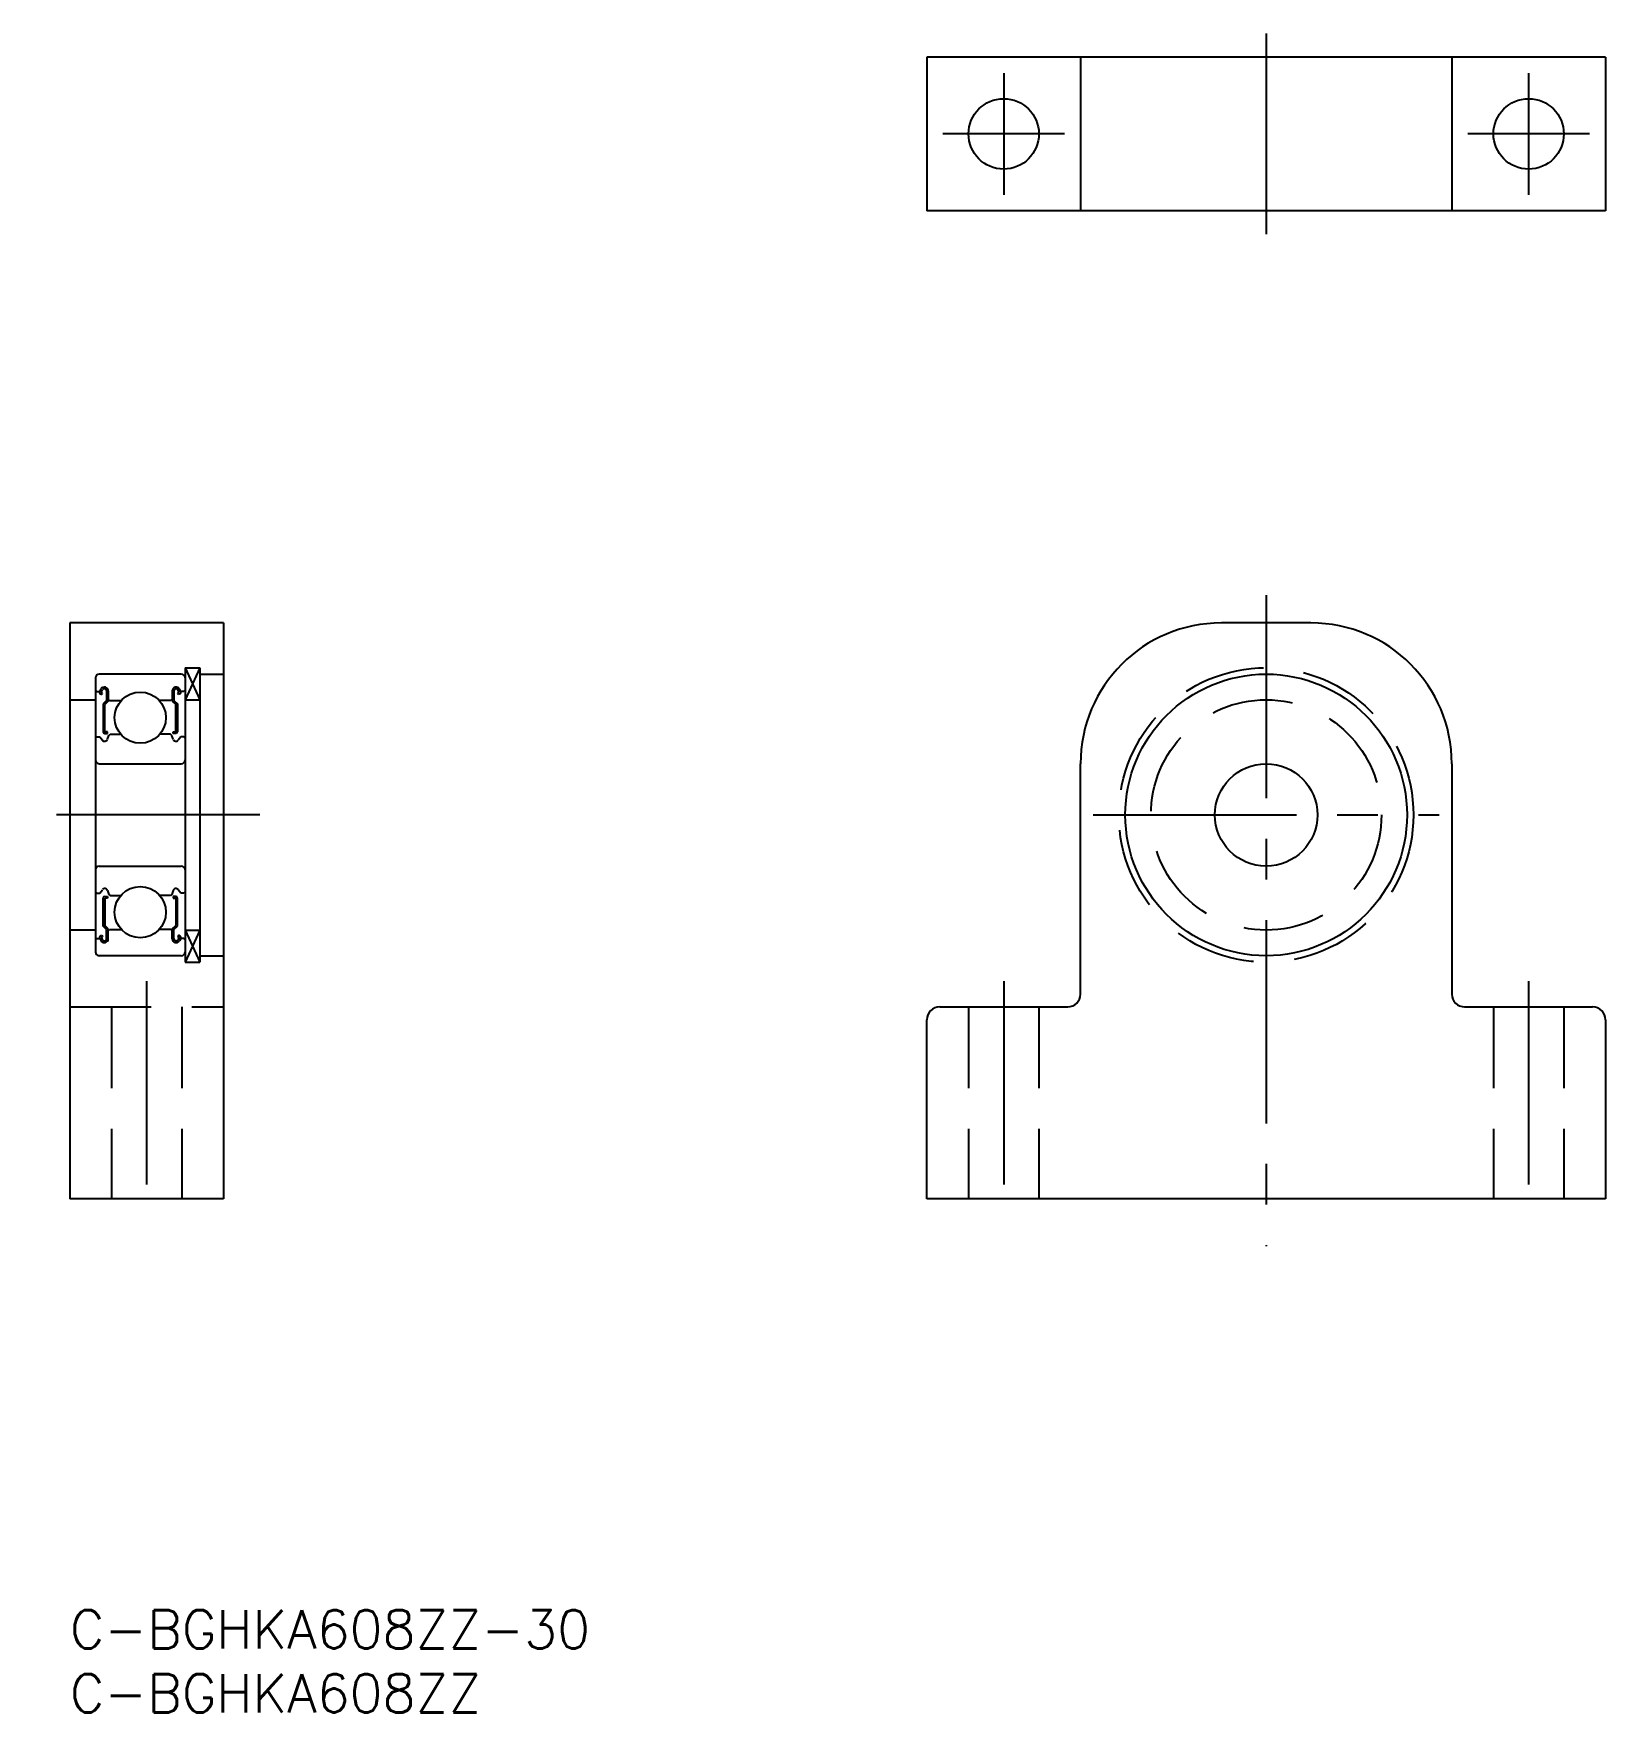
# Model space of a CAD drawing. Extents: x -3 to 120, y -8 to 123.
import ezdxf
from ezdxf.enums import TextEntityAlignment as Align

# ---------------------------------------------------------------- set-up
doc = ezdxf.new("R2010")
doc.units = 0
doc.header["$LTSCALE"] = 0.5
doc.linetypes.add('CENTER', pattern=[50.8, 31.75, -6.35, 6.35, -6.35])
doc.linetypes.add('DASHED', pattern=[19.05, 12.7, -6.35])
doc.layers.get('0').update_dxf_attribs({"linetype": 'CONTINUOUS'})
doc.layers.add('CENTER', color=1, linetype='CENTER')
doc.styles.get("Standard").update_dxf_attribs({"font": 'txt.shx', "height": 3, "bigfont": 'bigfont.shx'})

msp = doc.modelspace()

# ---------------------------------------------------------------- linework, layer by layer
at = {"color": 7, "linetype": 'CONTINUOUS'}
for p, q in [((119.94, 121.33), (66.94, 121.33)), ((66.94, 121.33), (66.94, 109.33)), ((78.94, 121.33), (78.94, 109.33)), ((107.94, 121.33), (107.94, 109.33)), ((119.94, 121.33), (119.94, 109.33)), ((119.94, 109.33), (66.94, 109.33)), ((0, 77.12), (0, 32.12)), ((12, 77.12), (0, 77.12)), ((12, 77.12), (12, 32.12)), ((96.94, 77.12), (89.94, 77.12)), ((9, 73.62), (9, 50.62)), ((9, 73.62), (10.15, 73.62)), ((10.15, 73.62), (10.15, 50.62)), ((2, 72.82), (2, 51.42)), ((8.7, 73.12), (2.3, 73.12)), ((10.15, 73.12), (12, 73.12)), ((0, 71.12), (2, 71.12)), ((2, 71.87), (2.1, 71.77)), ((2.1, 71.77), (2.33, 71.77)), ((2.33, 71.77), (2.44, 71.96)), ((2.38, 71.59), (2.5, 71.52)), ((2.45, 71.7), (2.56, 71.89)), ((2.56, 71.64), (2.45, 71.7)), ((2.5, 71.52), (2.56, 71.64)), ((2.87, 71.07), (2.6, 70.8)), ((3, 71.02), (2.73, 70.75)), ((2.87, 71.81), (2.87, 71.07)), ((3, 71.81), (3, 71.02)), ((3, 71.17), (3.1, 71.07)), ((3.1, 71.07), (4.02, 71.07)), ((7.9, 71.07), (6.98, 71.07)), ((8, 71.17), (7.9, 71.07)), ((8, 71.81), (8, 71.02)), ((8, 71.02), (8.27, 70.75)), ((8.13, 71.81), (8.13, 71.07)), ((8.13, 71.07), (8.4, 70.8)), ((8.55, 71.7), (8.44, 71.89)), ((8.44, 71.64), (8.55, 71.7)), ((8.5, 71.52), (8.44, 71.64)), ((8.62, 71.59), (8.5, 71.52)), ((8.67, 71.77), (8.56, 71.96)), ((8.9, 71.77), (8.67, 71.77)), ((9, 71.87), (8.9, 71.77)), ((9, 71.12), (10.15, 71.12)), ((2.6, 70.8), (2.6, 68.62)), ((2.73, 68.62), (2.73, 70.75)), ((8.27, 68.62), (8.27, 70.75)), ((8.4, 70.8), (8.4, 68.62)), ((2, 68.12), (2.1, 68.22)), ((2.1, 68.22), (2.33, 68.22)), ((2.33, 68.22), (2.55, 67.96)), ((2.93, 68.62), (2.73, 68.62)), ((2.73, 68.49), (2.93, 68.49)), ((2.93, 68.49), (2.93, 68.62)), ((2.93, 68.03), (3.04, 68.33)), ((3.04, 68.33), (3.14, 68.42)), ((3.14, 68.42), (3.98, 68.42)), ((7.86, 68.42), (7.02, 68.42)), ((7.96, 68.33), (7.86, 68.42)), ((8.07, 68.03), (7.96, 68.33)), ((8.07, 68.62), (8.27, 68.62)), ((8.07, 68.49), (8.07, 68.62)), ((8.27, 68.49), (8.07, 68.49)), ((8.67, 68.22), (8.45, 67.96)), ((8.9, 68.22), (8.67, 68.22)), ((9, 68.12), (8.9, 68.22)), ((2.3, 66.12), (8.7, 66.12)), ((78.94, 48.12), (78.94, 66.12)), ((107.94, 66.12), (107.94, 48.12)), ((2.3, 58.12), (8.7, 58.12)), ((2, 56.12), (2.1, 56.02)), ((2.1, 56.02), (2.33, 56.02)), ((2.33, 56.02), (2.55, 56.28)), ((2.6, 53.44), (2.6, 55.62)), ((2.73, 55.76), (2.93, 55.76)), ((2.73, 55.62), (2.73, 53.49)), ((2.93, 55.62), (2.73, 55.62)), ((2.93, 56.22), (3.04, 55.91)), ((2.93, 55.76), (2.93, 55.62)), ((3.04, 55.91), (3.14, 55.82)), ((3.14, 55.82), (3.98, 55.82)), ((7.86, 55.82), (7.02, 55.82)), ((7.96, 55.91), (7.86, 55.82)), ((8.07, 56.22), (7.96, 55.91)), ((8.07, 55.76), (8.07, 55.62)), ((8.27, 55.76), (8.07, 55.76)), ((8.07, 55.62), (8.27, 55.62)), ((8.27, 55.62), (8.27, 53.49)), ((8.4, 53.44), (8.4, 55.62)), ((8.67, 56.02), (8.45, 56.28)), ((8.9, 56.02), (8.67, 56.02)), ((9, 56.12), (8.9, 56.02)), ((2, 53.12), (0, 53.12)), ((2, 52.37), (2.1, 52.47)), ((2.1, 52.47), (2.33, 52.47)), ((2.33, 52.47), (2.44, 52.28)), ((2.38, 52.65), (2.5, 52.72)), ((2.56, 52.6), (2.45, 52.54)), ((2.45, 52.54), (2.56, 52.35)), ((2.5, 52.72), (2.56, 52.6)), ((2.87, 53.17), (2.6, 53.44)), ((3, 53.23), (2.73, 53.49)), ((2.87, 52.44), (2.87, 53.17)), ((3, 52.44), (3, 53.23)), ((3, 53.07), (3.1, 53.17)), ((3.1, 53.17), (4.02, 53.17)), ((7.9, 53.17), (6.98, 53.17)), ((8, 53.07), (7.9, 53.17)), ((8, 53.23), (8.27, 53.49)), ((8, 52.44), (8, 53.23)), ((8.13, 53.17), (8.4, 53.44)), ((8.13, 52.44), (8.13, 53.17)), ((8.5, 52.72), (8.44, 52.6)), ((8.44, 52.6), (8.55, 52.54)), ((8.55, 52.54), (8.44, 52.35)), ((8.62, 52.65), (8.5, 52.72)), ((8.67, 52.47), (8.56, 52.28)), ((8.9, 52.47), (8.67, 52.47)), ((9, 52.37), (8.9, 52.47)), ((9, 53.12), (10.15, 53.12)), ((8.7, 51.12), (2.3, 51.12)), ((9, 50.62), (10.15, 50.62)), ((10.15, 51.12), (12, 51.12)), ((66.94, 32.12), (66.94, 46.12)), ((67.94, 47.12), (77.94, 47.12)), ((108.94, 47.12), (118.94, 47.12)), ((119.94, 46.12), (119.94, 32.12)), ((12, 32.12), (0, 32.12)), ((119.94, 32.12), (66.94, 32.12))]:
    msp.add_line(p, q, dxfattribs=at)
at = {"color": 3, "linetype": 'CONTINUOUS'}
for p, q in [((9, 73.62), (10.15, 71.12)), ((10.15, 73.62), (9, 71.12)), ((9, 53.12), (10.15, 50.62)), ((10.15, 53.12), (9, 50.62))]:
    msp.add_line(p, q, dxfattribs=at)
at = {"color": 3, "linetype": 'DASHED'}
for p, q in [((0, 47.12), (12, 47.12)), ((3.25, 47.12), (3.25, 32.12)), ((8.75, 47.12), (8.75, 32.12)), ((70.19, 47.12), (70.19, 32.12)), ((75.69, 47.12), (75.69, 32.12)), ((111.19, 47.12), (111.19, 32.12)), ((116.69, 47.12), (116.69, 32.12))]:
    msp.add_line(p, q, dxfattribs=at)
at = {"color": 7, "linetype": 'CONTINUOUS'}
for centre, radius in [((72.94, 115.33), 2.75), ((113.94, 115.33), 2.75), ((93.44, 62.12), 11), ((5.5, 69.72), 2), ((93.44, 62.12), 4), ((5.5, 54.52), 2)]:
    msp.add_circle(centre, radius, dxfattribs=at)
at = {"color": 3, "linetype": 'DASHED'}
for radius in [11.5, 9]:
    msp.add_circle((93.44, 62.12), radius, dxfattribs=at)
at = {"color": 7, "linetype": 'CONTINUOUS'}
for centre, radius, start, end in [((89.94, 66.12), 11, 90, 180), ((96.94, 66.12), 11, 0, 90), ((2.3, 72.82), 0.3, 90, 180), ((8.7, 72.82), 0.3, 0, 90), ((2.45, 71.7), 0.133, 149.3826, 240.0083), ((2.7, 71.81), 0.299, 0, 149.3826), ((2.7, 71.81), 0.166, 0, 149.3789), ((8.3, 71.81), 0.299, 30.6174, 180), ((8.3, 71.81), 0.166, 30.6211, 180), ((8.55, 71.7), 0.133, 299.9917, 30.6174), ((2.73, 68.62), 0.133, 180.0001, 270), ((8.27, 68.62), 0.133, 270, 359.9999), ((2.72, 68.1), 0.224, 219.2766, 340.0001), ((8.28, 68.1), 0.224, 199.9999, 320.7234), ((2.3, 66.42), 0.3, 180, 270), ((8.7, 66.42), 0.3, 270, 0), ((2.3, 57.82), 0.3, 90, 180), ((8.7, 57.82), 0.3, 0, 90), ((2.72, 56.14), 0.224, 19.9999, 140.7234), ((2.73, 55.62), 0.133, 90, 179.9999), ((8.28, 56.14), 0.224, 39.2766, 160.0001), ((8.27, 55.62), 0.133, 0.0001, 90), ((2.45, 52.54), 0.133, 119.9917, 210.6174), ((8.55, 52.54), 0.133, 329.3826, 60.0083), ((2.3, 51.42), 0.3, 180, 270), ((2.7, 52.44), 0.299, 210.6174, 0), ((2.7, 52.44), 0.166, 210.6211, 0), ((8.3, 52.44), 0.299, 180, 329.3826), ((8.3, 52.44), 0.166, 180, 329.3789), ((8.7, 51.42), 0.3, 270, 0), ((77.94, 48.12), 1, 270, 0), ((108.94, 48.12), 1, 180, 270), ((67.94, 46.12), 1, 90, 180), ((118.94, 46.12), 1, 0, 90)]:
    msp.add_arc(centre, radius, start, end, dxfattribs=at)
at = {"layer": 'CENTER', "color": 1, "linetype": 'CENTER'}
for p, q in [((93.44, 123.17), (93.44, 107.5)), ((72.94, 120.08), (72.94, 110.58)), ((113.94, 120.08), (113.94, 110.58)), ((77.69, 115.33), (68.19, 115.33)), ((118.69, 115.33), (109.19, 115.33)), ((93.44, 79.3), (93.44, 28.44)), ((14.83, 62.12), (-2.83, 62.12)), ((79.94, 62.12), (106.94, 62.12)), ((6, 49.12), (6, 30.12)), ((72.94, 49.12), (72.94, 30.12)), ((113.94, 49.12), (113.94, 30.12))]:
    msp.add_line(p, q, dxfattribs=at)

# ---------------------------------------------------------------- texts
at = {"color": 7, "linetype": 'CONTINUOUS'}
for s, p in [('C-BGHKA608ZZ-30', (0, 0)), ('C-BGHKA608ZZ', (0, -5))]:
    msp.add_text(s, height=3, dxfattribs=at).set_placement(p, align=Align.TOP_LEFT)

doc.saveas('drawing.dxf')
